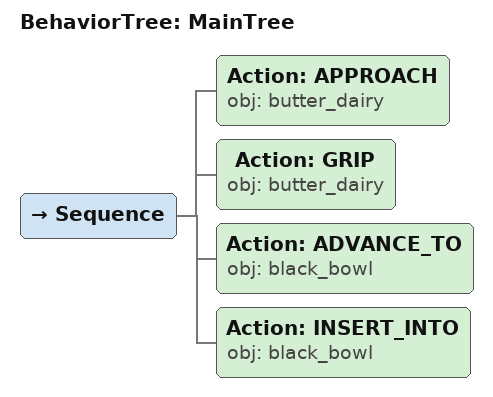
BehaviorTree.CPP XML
<root main_tree_to_execute="MainTree">
  <BehaviorTree ID="MainTree">
    <Sequence>
      <!-- Approach butter_dairy -->
      <Action ID="APPROACH" obj="butter_dairy" />
      <!-- Grip butter_dairy -->
      <Action ID="GRIP" obj="butter_dairy" />
      <!-- Advance to black_bowl -->
      <Action ID="ADVANCE_TO" obj="black_bowl" />
      <!-- Insert into black_bowl -->
      <Action ID="INSERT_INTO" obj="black_bowl" />
    </Sequence>
  </BehaviorTree>
</root>
